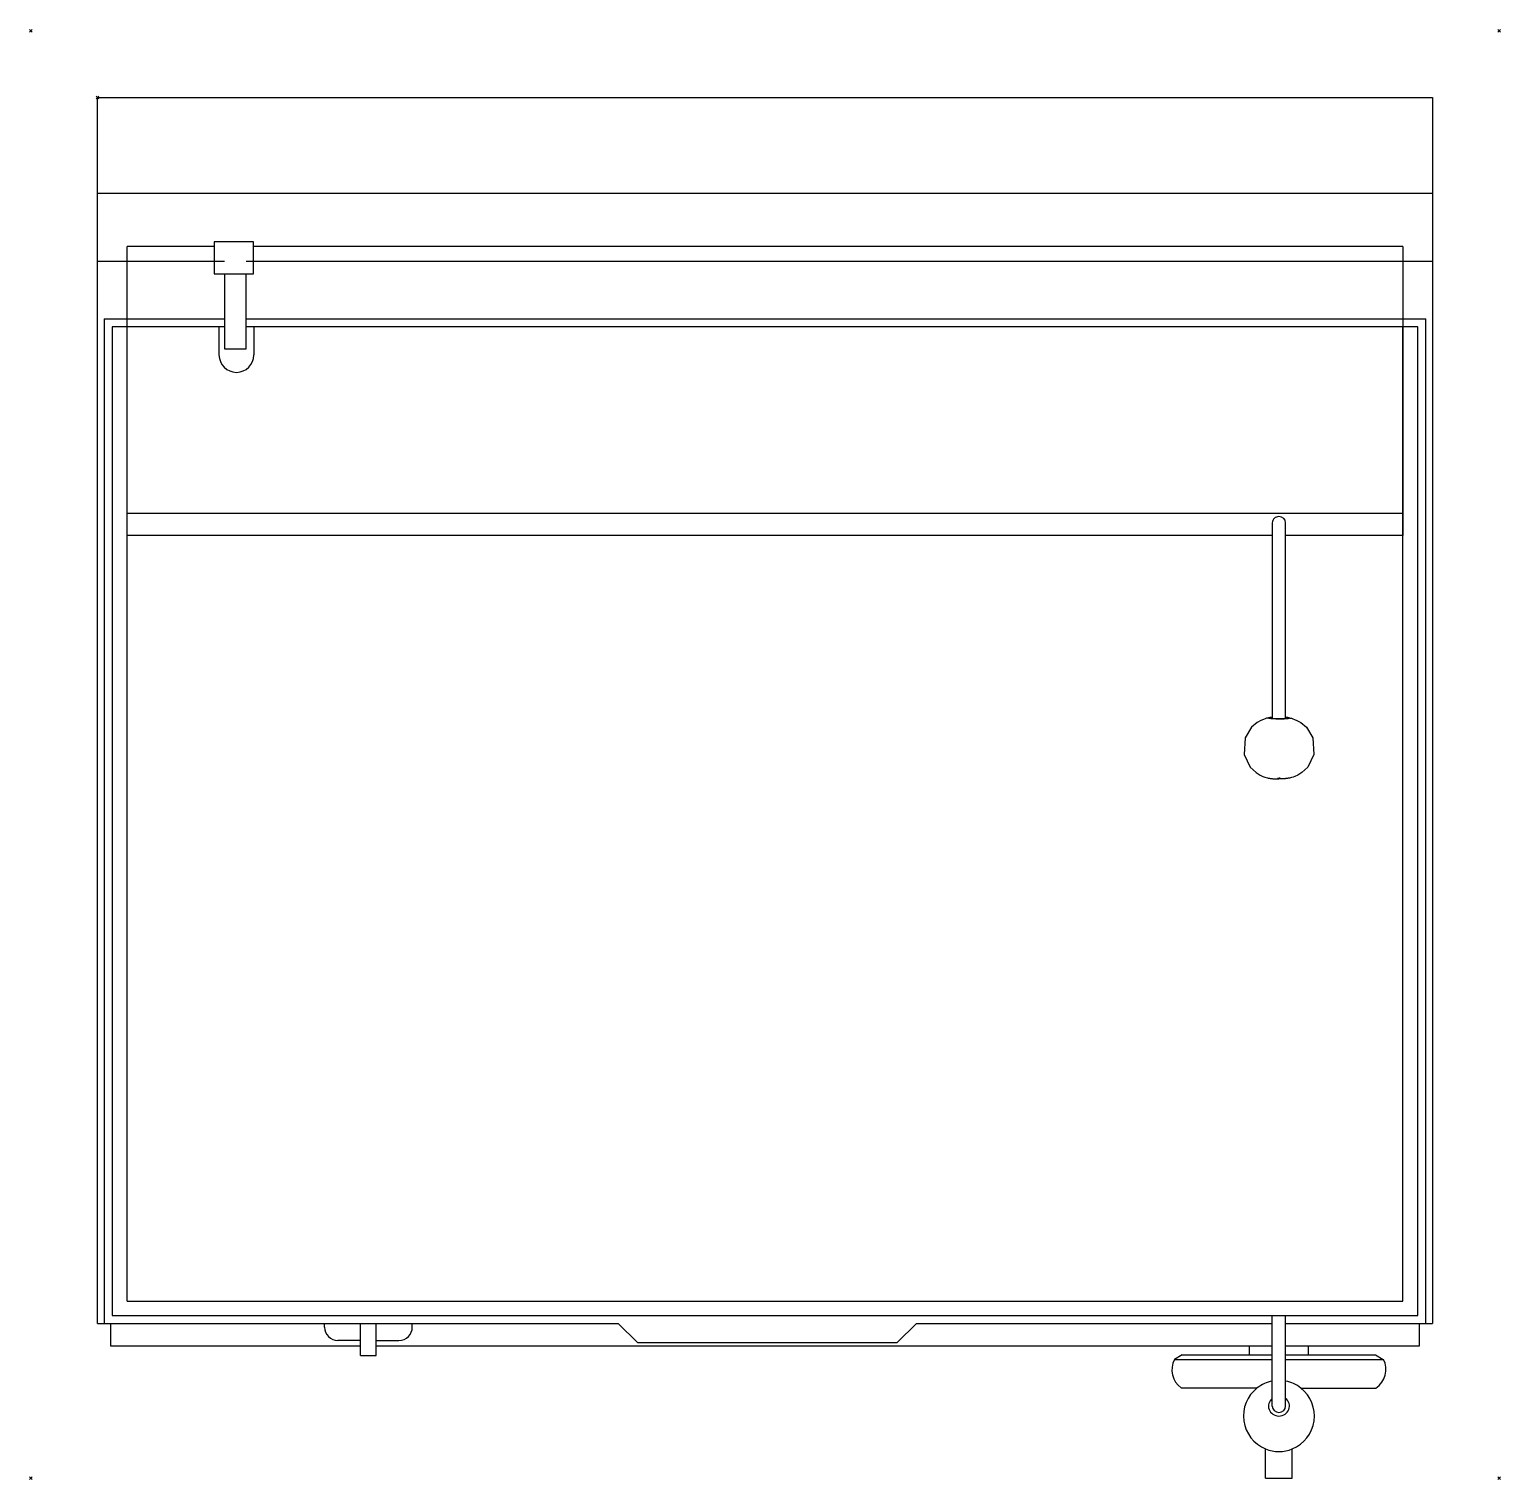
# Model space of a CAD drawing. Header units: millimetres. Extents: x -51 to 1051, y -1035 to 51.
import ezdxf

# ---------------------------------------------------------------- set-up
doc = ezdxf.new("R2010")
doc.units = ezdxf.units.MM
doc.header["$PDMODE"] = 3
for name, color, linetype in [('IQ_200_2D', 1, 'Continuous'), ('IQ_204_2D', 7, 'Continuous'), ('IQ_INS_3D', 3, 'Continuous')]:
    doc.layers.add(name, color=color, linetype=linetype)

msp = doc.modelspace()

# ---------------------------------------------------------------- linework, layer by layer
at = {"layer": 'IQ_200_2D', "linetype": 'Continuous'}
for p, q in [((0, 0), (1000, 0)), ((0, -918.2), (0, 0)), ((1000, 0), (1000, -918.2)), ((0, -918.2), (10, -918.2)), ((10, -935.2), (10, -918.2)), ((990, -918.2), (990, -935.2)), ((990, -918.2), (1000, -918.2)), ((197.1, -935.2), (10, -935.2)), ((197.1, -942.2), (197.1, -935.2)), ((208.7, -942.2), (208.7, -935.2)), ((862.9, -935.2), (208.7, -935.2)), ((862.9, -941.6), (862.9, -935.2)), ((907.2, -941.5), (907.2, -935.2)), ((990, -935.2), (907.2, -935.2)), ((197.1, -942.2), (208.7, -942.2)), ((812.5, -941.6), (806.7, -945.1)), ((812.5, -941.6), (862.9, -941.6)), ((907.2, -941.5), (957.4, -941.5)), ((957.4, -941.5), (963.1, -945)), ((811.8, -966.4), (868.7, -966.4)), ((901.4, -966.5), (957.7, -966.5)), ((875, -1034), (875, -1012)), ((895, -1034), (895, -1012)), ((875, -1034), (895, -1034))]:
    msp.add_line(p, q, dxfattribs=at)
for centre, radius, start, end in [((821.4, -952.8), 16.6, 152.2243, 234.8186), ((948.1, -952.4), 17, 304.1952, 25.8048), ((885, -987.4), 26.6, 127.7043, 247.9003), ((885, -987.4), 26.6, 292.0997, 52.0296)]:
    msp.add_arc(centre, radius, start, end, dxfattribs=at)
at = {"layer": 'IQ_204_2D', "linetype": 'Continuous'}
for p, q in [((0, -71.6), (1000, -71.6)), ((87.5, -108.1), (87.5, -132.1)), ((116.8, -108.1), (87.5, -108.1)), ((116.8, -132.1), (116.8, -108.1)), ((22.3, -311.3), (22.3, -111.6)), ((87.5, -111.6), (22.3, -111.6)), ((977.7, -111.6), (116.8, -111.6)), ((977.7, -111.6), (977.7, -311.3)), ((0, -122.6), (95.1, -122.6)), ((87.5, -132.1), (116.8, -132.1)), ((95.1, -132.1), (95.1, -188.3)), ((111.4, -122.6), (1000, -122.6)), ((111.4, -188.3), (111.4, -132.1)), ((5, -165.7), (5, -918.2)), ((5, -165.7), (95.1, -165.7)), ((11, -171.7), (11, -912.2)), ((95.1, -171.7), (11, -171.7)), ((22.3, -901.3), (22.3, -171.7)), ((90.9, -171.7), (90.9, -192.7)), ((111.4, -165.7), (995, -165.7)), ((989, -171.7), (111.4, -171.7)), ((117.2, -171.7), (117.2, -192.7)), ((977.7, -901.3), (977.7, -171.7)), ((989, -912.2), (989, -171.7)), ((995, -918.2), (995, -165.7)), ((95.1, -188.3), (111.4, -188.3)), ((22.3, -327.9), (22.3, -311.3)), ((22.3, -311.3), (977.7, -311.3)), ((880, -318.4), (880, -343.6)), ((890, -343.6), (890, -318.4)), ((977.7, -311.3), (977.7, -327.9)), ((880, -327.9), (22.3, -327.9)), ((977.7, -327.9), (890, -327.9)), ((880, -377.9), (880, -464.8)), ((890, -464.8), (890, -377.9)), ((22.3, -901.3), (977.7, -901.3)), ((11, -912.2), (989, -912.2)), ((880, -980), (880, -912.2)), ((890, -980), (890, -912.2)), ((10, -918.2), (390, -918.2)), ((170.1, -918.2), (218.2, -918.2)), ((170.1, -920.8), (170.1, -918.2)), ((197.1, -935.2), (197.1, -918.2)), ((208.7, -935.2), (208.7, -918.2)), ((235.8, -920.8), (235.8, -918.2)), ((390, -918.2), (404.6, -932.3)), ((613.6, -918.2), (599, -932.3)), ((613.6, -918.2), (880, -918.2)), ((890, -918.2), (990, -918.2)), ((197.1, -930.8), (180.1, -930.8)), ((208.7, -930.8), (225.8, -930.8)), ((404.6, -932.3), (599, -932.3)), ((880, -935.2), (862.9, -935.2)), ((907.2, -935.2), (890, -935.2)), ((806.7, -945.1), (880, -945.1)), ((862.9, -941.6), (880, -941.6)), ((890, -941.5), (907.2, -941.5)), ((890, -945), (963.1, -945))]:
    msp.add_line(p, q, dxfattribs=at)
at = {"layer": 'IQ_204_2D', "linetype": 'Continuous', "flags": 128}
for points in [[(880, -343.6), (880, -344.2), (880, -344.8), (880, -345.5), (880, -346.2), (880, -347), (880, -347.9), (880, -348.7), (880, -349.7), (880, -350.6), (880, -351.6), (880, -352.7), (880, -353.7), (880, -354.8), (880, -356), (880, -357.2), (880, -358.4), (880, -359.6), (880, -360.8), (880, -362.1), (880, -363.4), (880, -364.7), (880, -366.1), (880, -367.4), (880, -368.8), (880, -370.2), (880, -371.5), (880, -372.9), (880, -374.3), (880, -375.7), (880, -377.1), (880, -377.9)], [(890, -377.9), (890, -376.5), (890, -375.1), (890, -373.7), (890, -372.3), (890, -370.9), (890, -369.5), (890, -368.2), (890, -366.8), (890, -365.5), (890, -364.1), (890, -362.8), (890, -361.5), (890, -360.3), (890, -359), (890, -357.8), (890, -356.6), (890, -355.5), (890, -354.3), (890, -353.2), (890, -352.2), (890, -351.2), (890, -350.2), (890, -349.2), (890, -348.3), (890, -347.5), (890, -346.7), (890, -345.9), (890, -345.2), (890, -344.5), (890, -343.9), (890, -343.6)], [(877.7, -464.5), (877.2, -464.6), (876.5, -464.8), (875.7, -464.9), (874.7, -465.2), (873.4, -465.7), (871.5, -466.5), (868.7, -468.1), (864.5, -471.6), (859.7, -479.6), (859, -492.1), (863.4, -501.4), (867.9, -505.6), (870.9, -507.5), (873, -508.4), (874.4, -509), (875.5, -509.3), (876.4, -509.5), (877, -509.6), (877.6, -509.7), (878, -509.8), (878.5, -509.9), (878.8, -509.9), (879.1, -510), (879.5, -510), (879.7, -510), (880, -510), (880.3, -510.1), (880.5, -510.1), (880.7, -510.1), (881, -510.1), (881.2, -510.1), (881.4, -510.1), (881.6, -510.2), (881.8, -510.2), (882.1, -510.2), (882.3, -510.2), (882.5, -510.2), (882.7, -510.2), (882.9, -510.2), (883.1, -510.2), (883.3, -510.2), (883.5, -510.2), (883.8, -510.2), (884, -510.2), (884.2, -510.2), (884.4, -510.2), (884.6, -510.2), (884.8, -510.2), (885, -510.2)], [(892.3, -464.5), (892.8, -464.6), (893.5, -464.8), (894.3, -464.9), (895.3, -465.2), (896.6, -465.7), (898.5, -466.5), (901.3, -468.1), (905.5, -471.6), (910.3, -479.6), (911, -492.1), (906.6, -501.4), (902.1, -505.6), (899.1, -507.5), (897, -508.4), (895.6, -509), (894.5, -509.3), (893.6, -509.5), (893, -509.6), (892.4, -509.7), (892, -509.8), (891.5, -509.9), (891.2, -509.9), (890.9, -510), (890.5, -510), (890.3, -510), (890, -510), (889.7, -510.1), (889.5, -510.1), (889.3, -510.1), (889, -510.1), (888.8, -510.1), (888.6, -510.1), (888.4, -510.2), (888.2, -510.2), (887.9, -510.2), (887.7, -510.2), (887.5, -510.2), (887.3, -510.2), (887.1, -510.2), (886.9, -510.2), (886.7, -510.2), (886.5, -510.2), (886.2, -510.2), (886, -510.2), (885.8, -510.2), (885.6, -510.2), (885.4, -510.2), (885.2, -510.2), (885, -510.2)], [(884, -509.7), (884, -509.7), (884, -509.7), (884, -509.7), (884, -509.7), (884.1, -509.7), (884.1, -509.7), (884.2, -509.7), (884.2, -509.7), (884.3, -509.7), (884.4, -509.7), (884.4, -509.7), (884.5, -509.7), (884.6, -509.7), (884.7, -509.7), (884.8, -509.7), (884.8, -509.7), (884.9, -509.7)], [(886, -509.7), (886, -509.7), (886, -509.7), (886, -509.7), (886, -509.7), (885.9, -509.7), (885.9, -509.7), (885.8, -509.7), (885.8, -509.7), (885.7, -509.7), (885.6, -509.7), (885.6, -509.7), (885.5, -509.7), (885.4, -509.7), (885.3, -509.7), (885.2, -509.7), (885.2, -509.7), (885.1, -509.7)]]:
    msp.add_lwpolyline(points, dxfattribs=at)
at = {"layer": 'IQ_204_2D', "linetype": 'Continuous'}
for centre, radius, start, end in [((104.1, -192.7), 13.1, 180, 0), ((180.1, -920.8), 10, 180, 270), ((225.8, -920.8), 10, 270, 0), ((885, -987.4), 26.6, 100.8425, 127.7043), ((885, -987.4), 26.6, 52.0296, 79.1575), ((885, -987.4), 26.6, 247.9003, 292.0997)]:
    msp.add_arc(centre, radius, start, end, dxfattribs=at)
for centre, major_axis, ratio, start_param, end_param in [((885, -318.4), (5, 0), 0.913545, 1.570796, 3.141593), ((885, -318.4), (5, 0), 0.913545, 0, 1.570796), ((885, -464.7), (7.89, 0), 0.069756, 2.285387, 4.712389), ((885, -464.8), (5, 0), 0.069756, 3.141593, 4.712389), ((885, -464.7), (7.89, 0), 0.069756, 4.712389, 6.806784), ((885, -464.8), (5, 0), 0.069756, 4.712389, 6.283185), ((885, -464.7), (7.89, 0), 0.069756, 0.543187, 0.856037), ((885, -980), (7.89, 0), 0.939693, 2.257036, 4.712389), ((885, -980), (5, 0), 0.939693, 3.141593, 4.712389), ((885, -980), (7.89, 0), 0.939693, 4.712389, 7.167742), ((885, -980), (5, 0), 0.939693, 4.712389, 6.283185)]:
    msp.add_ellipse(centre, major_axis=major_axis, ratio=ratio, start_param=start_param, end_param=end_param, dxfattribs=at)
at = {"layer": 'IQ_INS_3D'}
for p in [(-50, 50), (1050, 50), (0, 0), (-50, -1034), (1050, -1034)]:
    msp.add_point(p, dxfattribs=at)

doc.saveas('drawing.dxf')
